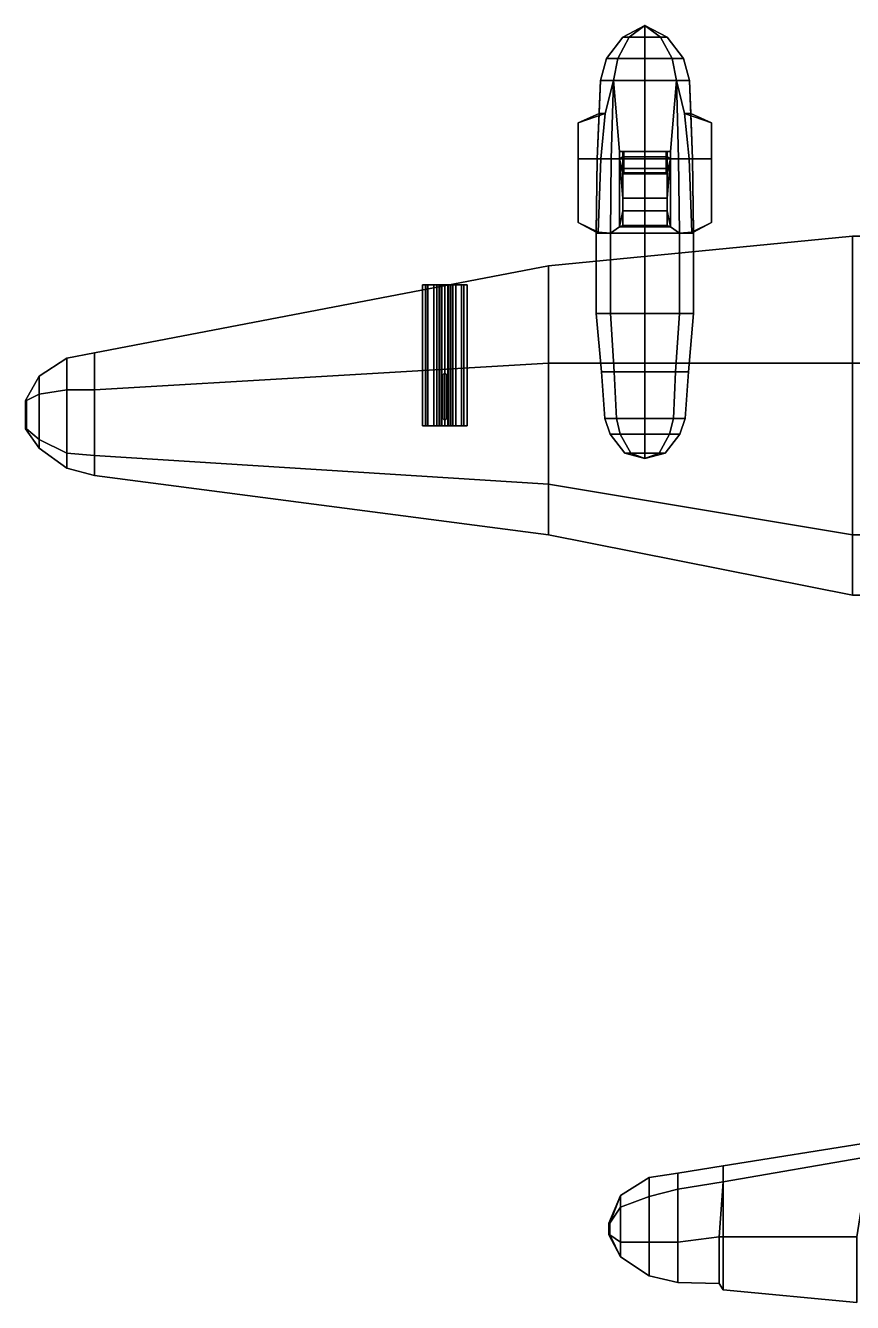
# Model space of a CAD drawing. Header units: millimetres. Extents: x -8.4 to 8.4, y -6.1 to 12.5.
# Drawn here: x -8.38 to -0.57, y -6.1 to 5.96 of the extents above; entities that cross this region are included whole.
import ezdxf

# ---------------------------------------------------------------- set-up
doc = ezdxf.new("R2010")
doc.units = ezdxf.units.MM
for name, color, linetype in [('gun', 1, 'Continuous'), ('propeller', 1, 'Continuous'), ('w2', 6, 'Continuous')]:
    doc.layers.add(name, color=color, linetype=linetype)

msp = doc.modelspace()

# ---------------------------------------------------------------- linework, layer by layer
at = {"layer": 'gun'}
for points in [[(-4.599, 3.51, -0.456), (-4.63, 3.51, -0.53), (-4.63, 2.18, -0.53), (-4.599, 2.18, -0.456)], [(-4.63, 3.51, -0.53), (-4.599, 3.51, -0.604), (-4.599, 2.18, -0.604), (-4.63, 2.18, -0.53)], [(-4.63, 3.51, -0.53), (-4.599, 3.51, -0.456), (-4.579, 3.51, -0.476), (-4.601, 3.51, -0.53)], [(-4.599, 3.51, -0.604), (-4.63, 3.51, -0.53), (-4.601, 3.51, -0.53), (-4.579, 3.51, -0.584)], [(-4.601, 3.51, -0.53), (-4.579, 3.51, -0.476), (-4.579, 2.18, -0.476), (-4.601, 2.18, -0.53)], [(-4.579, 3.51, -0.584), (-4.601, 3.51, -0.53), (-4.601, 2.18, -0.53), (-4.579, 2.18, -0.584)], [(-4.525, 3.51, -0.425), (-4.599, 3.51, -0.456), (-4.599, 2.18, -0.456), (-4.525, 2.18, -0.425)], [(-4.599, 3.51, -0.604), (-4.525, 3.51, -0.635), (-4.525, 2.18, -0.635), (-4.599, 2.18, -0.604)], [(-4.599, 3.51, -0.456), (-4.525, 3.51, -0.425), (-4.525, 3.51, -0.454), (-4.579, 3.51, -0.476)], [(-4.525, 3.51, -0.635), (-4.599, 3.51, -0.604), (-4.579, 3.51, -0.584), (-4.525, 3.51, -0.606)], [(-4.579, 3.51, -0.476), (-4.525, 3.51, -0.454), (-4.525, 2.18, -0.454), (-4.579, 2.18, -0.476)], [(-4.525, 3.51, -0.606), (-4.579, 3.51, -0.584), (-4.579, 2.18, -0.584), (-4.525, 2.18, -0.606)], [(-4.525, 3.51, -0.454), (-4.471, 3.51, -0.476), (-4.471, 2.18, -0.476), (-4.525, 2.18, -0.454)], [(-4.471, 3.51, -0.584), (-4.525, 3.51, -0.606), (-4.525, 2.18, -0.606), (-4.471, 2.18, -0.584)], [(-4.451, 3.51, -0.456), (-4.525, 3.51, -0.425), (-4.525, 2.18, -0.425), (-4.451, 2.18, -0.456)], [(-4.525, 3.51, -0.635), (-4.451, 3.51, -0.604), (-4.451, 2.18, -0.604), (-4.525, 2.18, -0.635)], [(-4.451, 3.51, -0.604), (-4.525, 3.51, -0.635), (-4.525, 3.51, -0.606), (-4.471, 3.51, -0.584)], [(-4.525, 3.51, -0.425), (-4.451, 3.51, -0.456), (-4.471, 3.51, -0.476), (-4.525, 3.51, -0.454)], [(-4.494, 3.51, -0.626), (-4.525, 3.51, -0.7), (-4.525, 2.18, -0.7), (-4.494, 2.18, -0.626)], [(-4.525, 3.51, -0.7), (-4.494, 3.51, -0.774), (-4.494, 2.18, -0.774), (-4.525, 2.18, -0.7)], [(-4.494, 3.51, -0.774), (-4.525, 3.51, -0.7), (-4.496, 3.51, -0.7), (-4.474, 3.51, -0.754)], [(-4.525, 3.51, -0.7), (-4.494, 3.51, -0.626), (-4.474, 3.51, -0.646), (-4.496, 3.51, -0.7)], [(-4.496, 3.51, -0.7), (-4.474, 3.51, -0.646), (-4.474, 2.18, -0.646), (-4.496, 2.18, -0.7)], [(-4.474, 3.51, -0.754), (-4.496, 3.51, -0.7), (-4.496, 2.18, -0.7), (-4.474, 2.18, -0.754)], [(-4.42, 3.51, -0.595), (-4.494, 3.51, -0.626), (-4.494, 2.18, -0.626), (-4.42, 2.18, -0.595)], [(-4.494, 3.51, -0.774), (-4.42, 3.51, -0.805), (-4.42, 2.18, -0.805), (-4.494, 2.18, -0.774)], [(-4.42, 3.51, -0.805), (-4.494, 3.51, -0.774), (-4.474, 3.51, -0.754), (-4.42, 3.51, -0.776)], [(-4.494, 3.51, -0.626), (-4.42, 3.51, -0.595), (-4.42, 3.51, -0.624), (-4.474, 3.51, -0.646)], [(-4.474, 3.51, -0.646), (-4.42, 3.51, -0.624), (-4.42, 2.18, -0.624), (-4.474, 2.18, -0.646)], [(-4.42, 3.51, -0.776), (-4.474, 3.51, -0.754), (-4.474, 2.18, -0.754), (-4.42, 2.18, -0.776)], [(-4.471, 3.51, -0.476), (-4.449, 3.51, -0.53), (-4.449, 2.18, -0.53), (-4.471, 2.18, -0.476)], [(-4.449, 3.51, -0.53), (-4.471, 3.51, -0.584), (-4.471, 2.18, -0.584), (-4.449, 2.18, -0.53)], [(-4.42, 3.51, -0.53), (-4.451, 3.51, -0.604), (-4.471, 3.51, -0.584), (-4.449, 3.51, -0.53)], [(-4.451, 3.51, -0.456), (-4.42, 3.51, -0.53), (-4.449, 3.51, -0.53), (-4.471, 3.51, -0.476)], [(-4.42, 3.51, -0.53), (-4.451, 3.51, -0.456), (-4.451, 2.18, -0.456), (-4.42, 2.18, -0.53)], [(-4.451, 3.51, -0.604), (-4.42, 3.51, -0.53), (-4.42, 2.18, -0.53), (-4.451, 2.18, -0.604)], [(-4.42, 3.51, -0.53), (-4.389, 3.51, -0.456), (-4.369, 3.51, -0.476), (-4.391, 3.51, -0.53)], [(-4.389, 3.51, -0.604), (-4.42, 3.51, -0.53), (-4.391, 3.51, -0.53), (-4.369, 3.51, -0.584)], [(-4.42, 3.51, -0.53), (-4.389, 3.51, -0.604), (-4.389, 2.18, -0.604), (-4.42, 2.18, -0.53)], [(-4.389, 3.51, -0.456), (-4.42, 3.51, -0.53), (-4.42, 2.18, -0.53), (-4.389, 2.18, -0.456)], [(-4.42, 3.51, -0.624), (-4.366, 3.51, -0.646), (-4.366, 2.18, -0.646), (-4.42, 2.18, -0.624)], [(-4.366, 3.51, -0.754), (-4.42, 3.51, -0.776), (-4.42, 2.18, -0.776), (-4.366, 2.18, -0.754)], [(-4.346, 3.51, -0.626), (-4.42, 3.51, -0.595), (-4.42, 2.18, -0.595), (-4.346, 2.18, -0.626)], [(-4.42, 3.51, -0.805), (-4.346, 3.51, -0.774), (-4.346, 2.18, -0.774), (-4.42, 2.18, -0.805)], [(-4.42, 3.51, -0.595), (-4.346, 3.51, -0.626), (-4.366, 3.51, -0.646), (-4.42, 3.51, -0.624)], [(-4.346, 3.51, -0.774), (-4.42, 3.51, -0.805), (-4.42, 3.51, -0.776), (-4.366, 3.51, -0.754)], [(-4.369, 3.51, -0.584), (-4.391, 3.51, -0.53), (-4.391, 2.18, -0.53), (-4.369, 2.18, -0.584)], [(-4.391, 3.51, -0.53), (-4.369, 3.51, -0.476), (-4.369, 2.18, -0.476), (-4.391, 2.18, -0.53)], [(-4.389, 3.51, -0.456), (-4.315, 3.51, -0.425), (-4.315, 3.51, -0.454), (-4.369, 3.51, -0.476)], [(-4.315, 3.51, -0.635), (-4.389, 3.51, -0.604), (-4.369, 3.51, -0.584), (-4.315, 3.51, -0.606)], [(-4.389, 3.51, -0.604), (-4.315, 3.51, -0.635), (-4.315, 2.18, -0.635), (-4.389, 2.18, -0.604)], [(-4.315, 3.51, -0.425), (-4.389, 3.51, -0.456), (-4.389, 2.18, -0.456), (-4.315, 2.18, -0.425)], [(-4.315, 3.51, -0.606), (-4.369, 3.51, -0.584), (-4.369, 2.18, -0.584), (-4.315, 2.18, -0.606)], [(-4.369, 3.51, -0.476), (-4.315, 3.51, -0.454), (-4.315, 2.18, -0.454), (-4.369, 2.18, -0.476)], [(-4.366, 3.51, -0.646), (-4.344, 3.51, -0.7), (-4.344, 2.18, -0.7), (-4.366, 2.18, -0.646)], [(-4.344, 3.51, -0.7), (-4.366, 3.51, -0.754), (-4.366, 2.18, -0.754), (-4.344, 2.18, -0.7)], [(-4.346, 3.51, -0.626), (-4.315, 3.51, -0.7), (-4.344, 3.51, -0.7), (-4.366, 3.51, -0.646)], [(-4.315, 3.51, -0.7), (-4.346, 3.51, -0.774), (-4.366, 3.51, -0.754), (-4.344, 3.51, -0.7)], [(-4.315, 3.51, -0.7), (-4.346, 3.51, -0.626), (-4.346, 2.18, -0.626), (-4.315, 2.18, -0.7)], [(-4.346, 3.51, -0.774), (-4.315, 3.51, -0.7), (-4.315, 2.18, -0.7), (-4.346, 2.18, -0.774)], [(-4.241, 3.51, -0.604), (-4.315, 3.51, -0.635), (-4.315, 3.51, -0.606), (-4.261, 3.51, -0.584)], [(-4.315, 3.51, -0.425), (-4.241, 3.51, -0.456), (-4.261, 3.51, -0.476), (-4.315, 3.51, -0.454)], [(-4.315, 3.51, -0.635), (-4.241, 3.51, -0.604), (-4.241, 2.18, -0.604), (-4.315, 2.18, -0.635)], [(-4.241, 3.51, -0.456), (-4.315, 3.51, -0.425), (-4.315, 2.18, -0.425), (-4.241, 2.18, -0.456)], [(-4.261, 3.51, -0.584), (-4.315, 3.51, -0.606), (-4.315, 2.18, -0.606), (-4.261, 2.18, -0.584)], [(-4.315, 3.51, -0.454), (-4.261, 3.51, -0.476), (-4.261, 2.18, -0.476), (-4.315, 2.18, -0.454)], [(-4.21, 3.51, -0.53), (-4.241, 3.51, -0.604), (-4.261, 3.51, -0.584), (-4.239, 3.51, -0.53)], [(-4.241, 3.51, -0.456), (-4.21, 3.51, -0.53), (-4.239, 3.51, -0.53), (-4.261, 3.51, -0.476)], [(-4.239, 3.51, -0.53), (-4.261, 3.51, -0.584), (-4.261, 2.18, -0.584), (-4.239, 2.18, -0.53)], [(-4.261, 3.51, -0.476), (-4.239, 3.51, -0.53), (-4.239, 2.18, -0.53), (-4.261, 2.18, -0.476)], [(-4.241, 3.51, -0.604), (-4.21, 3.51, -0.53), (-4.21, 2.18, -0.53), (-4.241, 2.18, -0.604)], [(-4.21, 3.51, -0.53), (-4.241, 3.51, -0.456), (-4.241, 2.18, -0.456), (-4.21, 2.18, -0.53)], [(-4.42, 2.68, -0.53), (-4.44, 2.66, -0.53), (-4.44, 2.66, -0.32), (-4.42, 2.68, -0.32)], [(-4.44, 2.66, -0.53), (-4.44, 2.25, -0.53), (-4.44, 2.25, -0.32), (-4.44, 2.66, -0.32)], [(-4.4, 2.66, -0.53), (-4.42, 2.68, -0.53), (-4.42, 2.68, -0.32), (-4.4, 2.66, -0.32)], [(-4.4, 2.25, -0.53), (-4.4, 2.66, -0.53), (-4.4, 2.66, -0.32), (-4.4, 2.25, -0.32)], [(-4.599, 2.18, -0.456), (-4.63, 2.18, -0.53), (-4.601, 2.18, -0.53), (-4.579, 2.18, -0.476)], [(-4.63, 2.18, -0.53), (-4.599, 2.18, -0.604), (-4.579, 2.18, -0.584), (-4.601, 2.18, -0.53)], [(-4.525, 2.18, -0.425), (-4.599, 2.18, -0.456), (-4.579, 2.18, -0.476), (-4.525, 2.18, -0.454)], [(-4.599, 2.18, -0.604), (-4.525, 2.18, -0.635), (-4.525, 2.18, -0.606), (-4.579, 2.18, -0.584)], [(-4.525, 2.18, -0.635), (-4.451, 2.18, -0.604), (-4.471, 2.18, -0.584), (-4.525, 2.18, -0.606)], [(-4.451, 2.18, -0.456), (-4.525, 2.18, -0.425), (-4.525, 2.18, -0.454), (-4.471, 2.18, -0.476)], [(-4.494, 2.18, -0.626), (-4.525, 2.18, -0.7), (-4.496, 2.18, -0.7), (-4.474, 2.18, -0.646)], [(-4.525, 2.18, -0.7), (-4.494, 2.18, -0.774), (-4.474, 2.18, -0.754), (-4.496, 2.18, -0.7)], [(-4.42, 2.18, -0.595), (-4.494, 2.18, -0.626), (-4.474, 2.18, -0.646), (-4.42, 2.18, -0.624)], [(-4.494, 2.18, -0.774), (-4.42, 2.18, -0.805), (-4.42, 2.18, -0.776), (-4.474, 2.18, -0.754)], [(-4.451, 2.18, -0.604), (-4.42, 2.18, -0.53), (-4.449, 2.18, -0.53), (-4.471, 2.18, -0.584)], [(-4.42, 2.18, -0.53), (-4.451, 2.18, -0.456), (-4.471, 2.18, -0.476), (-4.449, 2.18, -0.53)], [(-4.44, 2.25, -0.53), (-4.42, 2.23, -0.53), (-4.42, 2.23, -0.32), (-4.44, 2.25, -0.32)], [(-4.42, 2.23, -0.53), (-4.4, 2.25, -0.53), (-4.4, 2.25, -0.32), (-4.42, 2.23, -0.32)], [(-4.42, 2.18, -0.53), (-4.389, 2.18, -0.604), (-4.369, 2.18, -0.584), (-4.391, 2.18, -0.53)], [(-4.389, 2.18, -0.456), (-4.42, 2.18, -0.53), (-4.391, 2.18, -0.53), (-4.369, 2.18, -0.476)], [(-4.42, 2.18, -0.805), (-4.346, 2.18, -0.774), (-4.366, 2.18, -0.754), (-4.42, 2.18, -0.776)], [(-4.346, 2.18, -0.626), (-4.42, 2.18, -0.595), (-4.42, 2.18, -0.624), (-4.366, 2.18, -0.646)], [(-4.389, 2.18, -0.604), (-4.315, 2.18, -0.635), (-4.315, 2.18, -0.606), (-4.369, 2.18, -0.584)], [(-4.315, 2.18, -0.425), (-4.389, 2.18, -0.456), (-4.369, 2.18, -0.476), (-4.315, 2.18, -0.454)], [(-4.346, 2.18, -0.774), (-4.315, 2.18, -0.7), (-4.344, 2.18, -0.7), (-4.366, 2.18, -0.754)], [(-4.315, 2.18, -0.7), (-4.346, 2.18, -0.626), (-4.366, 2.18, -0.646), (-4.344, 2.18, -0.7)], [(-4.241, 2.18, -0.456), (-4.315, 2.18, -0.425), (-4.315, 2.18, -0.454), (-4.261, 2.18, -0.476)], [(-4.315, 2.18, -0.635), (-4.241, 2.18, -0.604), (-4.261, 2.18, -0.584), (-4.315, 2.18, -0.606)], [(-4.21, 2.18, -0.53), (-4.241, 2.18, -0.456), (-4.261, 2.18, -0.476), (-4.239, 2.18, -0.53)], [(-4.241, 2.18, -0.604), (-4.21, 2.18, -0.53), (-4.239, 2.18, -0.53), (-4.261, 2.18, -0.584)]]:
    msp.add_3dface(points, dxfattribs=at)
at = {"layer": 'propeller'}
for points in [[(-2.53, 5.96, -0.43), (-2.678, 5.85, -0.578), (-2.74, 5.85, -0.43), (-2.53, 5.96, -0.43)], [(-2.53, 5.96, -0.43), (-2.74, 5.85, -0.43), (-2.678, 5.85, -0.282), (-2.53, 5.96, -0.43)], [(-2.53, 5.96, -0.43), (-2.53, 5.85, -0.64), (-2.678, 5.85, -0.578), (-2.53, 5.96, -0.43)], [(-2.53, 5.96, -0.43), (-2.678, 5.85, -0.282), (-2.53, 5.85, -0.22), (-2.53, 5.96, -0.43)], [(-2.53, 5.96, -0.43), (-2.382, 5.85, -0.578), (-2.53, 5.85, -0.64), (-2.53, 5.96, -0.43)], [(-2.53, 5.96, -0.43), (-2.32, 5.85, -0.43), (-2.382, 5.85, -0.578), (-2.53, 5.96, -0.43)], [(-2.53, 5.96, -0.43), (-2.382, 5.85, -0.282), (-2.32, 5.85, -0.43), (-2.53, 5.96, -0.43)], [(-2.53, 5.96, -0.43), (-2.53, 5.85, -0.22), (-2.382, 5.85, -0.282), (-2.53, 5.96, -0.43)], [(-2.678, 5.85, -0.578), (-2.787, 5.65, -0.687), (-2.894, 5.65, -0.43), (-2.74, 5.85, -0.43)], [(-2.74, 5.85, -0.43), (-2.894, 5.65, -0.43), (-2.787, 5.65, -0.173), (-2.678, 5.85, -0.282)], [(-2.53, 5.85, -0.64), (-2.53, 5.65, -0.794), (-2.787, 5.65, -0.687), (-2.678, 5.85, -0.578)], [(-2.678, 5.85, -0.282), (-2.787, 5.65, -0.173), (-2.53, 5.65, -0.066), (-2.53, 5.85, -0.22)], [(-2.382, 5.85, -0.578), (-2.273, 5.65, -0.687), (-2.53, 5.65, -0.794), (-2.53, 5.85, -0.64)], [(-2.53, 5.85, -0.22), (-2.53, 5.65, -0.066), (-2.273, 5.65, -0.173), (-2.382, 5.85, -0.282)], [(-2.32, 5.85, -0.43), (-2.166, 5.65, -0.43), (-2.273, 5.65, -0.687), (-2.382, 5.85, -0.578)], [(-2.382, 5.85, -0.282), (-2.273, 5.65, -0.173), (-2.166, 5.65, -0.43), (-2.32, 5.85, -0.43)], [(-2.787, 5.65, -0.687), (-2.827, 5.44, -0.727), (-2.95, 5.44, -0.43), (-2.894, 5.65, -0.43)], [(-2.894, 5.65, -0.43), (-2.95, 5.44, -0.43), (-2.827, 5.44, -0.133), (-2.787, 5.65, -0.173)], [(-2.53, 5.65, -0.794), (-2.53, 5.44, -0.85), (-2.827, 5.44, -0.727), (-2.787, 5.65, -0.687)], [(-2.787, 5.65, -0.173), (-2.827, 5.44, -0.133), (-2.53, 5.44, -0.01), (-2.53, 5.65, -0.066)], [(-2.273, 5.65, -0.687), (-2.233, 5.44, -0.727), (-2.53, 5.44, -0.85), (-2.53, 5.65, -0.794)], [(-2.53, 5.65, -0.066), (-2.53, 5.44, -0.01), (-2.233, 5.44, -0.133), (-2.273, 5.65, -0.173)], [(-2.166, 5.65, -0.43), (-2.11, 5.44, -0.43), (-2.233, 5.44, -0.727), (-2.273, 5.65, -0.687)], [(-2.273, 5.65, -0.173), (-2.233, 5.44, -0.133), (-2.11, 5.44, -0.43), (-2.166, 5.65, -0.43)]]:
    msp.add_3dface(points, dxfattribs=at)
at = {"layer": 'w2'}
for points in [[(-2.95, 5.44, -0.43), (-2.95, 5.44, -0.43), (-2.98, 4.7, -0.3), (-2.963, 5.13, -0.44)], [(-2.95, 5.44, -0.43), (-2.827, 5.44, -0.133), (-2.848, 4.7, 0.018), (-2.98, 4.7, -0.3)], [(-2.827, 5.44, -0.727), (-2.95, 5.44, -0.43), (-2.963, 5.13, -0.472), (-2.905, 5.13, -0.61)], [(-2.95, 5.44, -0.43), (-2.95, 5.44, -0.43), (-2.963, 5.13, -0.44), (-2.963, 5.13, -0.472)], [(-2.827, 5.44, -0.727), (-2.905, 5.13, -0.61), (-2.947, 4.7, -0.61), (-2.848, 4.7, -0.848)], [(-2.77, 4.77, -0.868), (-2.827, 5.44, -0.727), (-2.848, 4.7, -0.848), (-2.77, 4.7, -0.881)], [(-2.827, 5.44, -0.133), (-2.53, 5.44, -0.01), (-2.53, 4.7, 0.15), (-2.848, 4.7, 0.018)], [(-2.53, 5.44, -0.85), (-2.827, 5.44, -0.727), (-2.77, 4.77, -0.868), (-2.53, 4.77, -0.968)], [(-2.233, 5.44, -0.727), (-2.53, 5.44, -0.85), (-2.53, 4.77, -0.968), (-2.29, 4.77, -0.868)], [(-2.53, 5.44, -0.01), (-2.233, 5.44, -0.133), (-2.212, 4.7, 0.018), (-2.53, 4.7, 0.15)], [(-2.233, 5.44, -0.727), (-2.29, 4.77, -0.868), (-2.29, 4.7, -0.881), (-2.212, 4.7, -0.848)], [(-2.155, 5.13, -0.61), (-2.233, 5.44, -0.727), (-2.212, 4.7, -0.848), (-2.113, 4.7, -0.61)], [(-2.11, 5.44, -0.43), (-2.233, 5.44, -0.727), (-2.155, 5.13, -0.61), (-2.097, 5.13, -0.472)], [(-2.233, 5.44, -0.133), (-2.11, 5.44, -0.43), (-2.08, 4.7, -0.3), (-2.212, 4.7, 0.018)], [(-2.11, 5.44, -0.43), (-2.097, 5.13, -0.44), (-2.08, 4.7, -0.3), (-2.11, 5.44, -0.43)], [(-2.11, 5.44, -0.43), (-2.11, 5.44, -0.43), (-2.097, 5.13, -0.472), (-2.097, 5.13, -0.44)], [(-3.16, 5.04, -0.44), (-3.16, 5.04, -0.44), (-2.963, 5.13, -0.472), (-2.963, 5.13, -0.44)], [(-3.16, 5.04, -0.44), (-3.16, 5.04, -0.61), (-2.905, 5.13, -0.61), (-2.963, 5.13, -0.472)], [(-2.963, 5.13, -0.44), (-2.98, 4.7, -0.44), (-3.16, 4.7, -0.44), (-3.16, 5.04, -0.44)], [(-3.16, 5.04, -0.61), (-3.16, 4.7, -0.61), (-2.947, 4.7, -0.61), (-2.905, 5.13, -0.61)], [(-2.963, 5.13, -0.44), (-2.963, 5.13, -0.44), (-2.98, 4.7, -0.3), (-2.98, 4.7, -0.44)], [(-2.097, 5.13, -0.472), (-2.155, 5.13, -0.61), (-1.9, 5.04, -0.61), (-1.9, 5.04, -0.44)], [(-2.155, 5.13, -0.61), (-2.113, 4.7, -0.61), (-1.9, 4.7, -0.61), (-1.9, 5.04, -0.61)], [(-2.097, 5.13, -0.44), (-2.08, 4.7, -0.44), (-2.08, 4.7, -0.3), (-2.097, 5.13, -0.44)], [(-2.097, 5.13, -0.44), (-2.097, 5.13, -0.472), (-1.9, 5.04, -0.44)], [(-1.9, 5.04, -0.44), (-1.9, 4.7, -0.44), (-2.08, 4.7, -0.44), (-2.097, 5.13, -0.44)], [(-3.16, 4.7, -0.44), (-3.16, 4.7, -0.61), (-3.16, 5.04, -0.61), (-3.16, 5.04, -0.44)], [(-1.9, 5.04, -0.61), (-1.9, 4.7, -0.61), (-1.9, 4.7, -0.44), (-1.9, 5.04, -0.44)], [(-2.53, 4.77, -0.968), (-2.77, 4.77, -0.868), (-2.77, 4.77, -0.9), (-2.74, 4.77, -0.97)], [(-2.74, 4.77, -0.97), (-2.77, 4.77, -0.9), (-2.77, 4.7, -1.09), (-2.74, 4.72, -1.12)], [(-2.77, 4.77, -0.9), (-2.77, 4.77, -0.868), (-2.77, 4.7, -0.88), (-2.77, 4.7, -1.09)], [(-2.74, 4.72, -1.12), (-2.77, 4.7, -1.09), (-2.77, 4.7, -1.09), (-2.74, 4.57, -1.13)], [(-2.53, 4.77, -0.968), (-2.53, 4.77, -0.968), (-2.74, 4.77, -0.97), (-2.32, 4.77, -0.97)], [(-2.73, 4.77, -0.97), (-2.74, 4.77, -0.97), (-2.74, 4.72, -1.12), (-2.73, 4.72, -1.12)], [(-2.32, 4.72, -1.12), (-2.74, 4.72, -1.12), (-2.74, 4.57, -1.13), (-2.32, 4.57, -1.13)], [(-2.33, 4.77, -0.97), (-2.73, 4.77, -0.97), (-2.73, 4.61, -0.97), (-2.33, 4.61, -0.97)], [(-2.73, 4.61, -0.97), (-2.73, 4.77, -0.97), (-2.73, 4.72, -1.12), (-2.73, 4.56, -1.12)], [(-2.33, 4.56, -1.12), (-2.73, 4.56, -1.12), (-2.73, 4.72, -1.12), (-2.33, 4.72, -1.12)], [(-2.32, 4.77, -0.97), (-2.29, 4.77, -0.9), (-2.29, 4.77, -0.868), (-2.53, 4.77, -0.968)], [(-2.33, 4.77, -0.97), (-2.33, 4.61, -0.97), (-2.33, 4.56, -1.12), (-2.33, 4.72, -1.12)], [(-2.32, 4.77, -0.97), (-2.33, 4.77, -0.97), (-2.33, 4.72, -1.12), (-2.32, 4.72, -1.12)], [(-2.29, 4.77, -0.9), (-2.32, 4.77, -0.97), (-2.32, 4.72, -1.12), (-2.29, 4.7, -1.09)], [(-2.29, 4.7, -1.09), (-2.32, 4.72, -1.12), (-2.32, 4.57, -1.13), (-2.29, 4.7, -1.09)], [(-2.29, 4.7, -1.09), (-2.29, 4.7, -0.88), (-2.29, 4.77, -0.868), (-2.29, 4.77, -0.9)], [(-3.16, 4.1, -0.44), (-3.16, 4.1, -0.61), (-3.16, 4.7, -0.61), (-3.16, 4.7, -0.44)], [(-2.98, 4.7, -0.44), (-2.99, 4.01, -0.44), (-3.16, 4.1, -0.44), (-3.16, 4.7, -0.44)], [(-3.16, 4.7, -0.61), (-3.16, 4.1, -0.61), (-2.973, 4.01, -0.61), (-2.947, 4.7, -0.61)], [(-2.98, 4.7, -0.44), (-2.98, 4.7, -0.3), (-2.99, 4, -0.26), (-2.99, 4.01, -0.44)], [(-2.98, 4.7, -0.3), (-2.848, 4.7, 0.018), (-2.855, 4, 0.065), (-2.99, 4, -0.26)], [(-2.848, 4.7, -0.848), (-2.947, 4.7, -0.61), (-2.973, 4.01, -0.61), (-2.855, 4, -0.895)], [(-2.77, 4.7, -0.881), (-2.848, 4.7, -0.848), (-2.855, 4, -0.895), (-2.77, 4.06, -0.926)], [(-2.848, 4.7, 0.018), (-2.53, 4.7, 0.15), (-2.53, 4, 0.2), (-2.855, 4, 0.065)], [(-2.74, 4.57, -1.13), (-2.77, 4.7, -1.09), (-2.77, 4.7, -1.09), (-2.74, 4.33, -1.13)], [(-2.74, 4.33, -1.13), (-2.77, 4.7, -1.09), (-2.77, 4.06, -1.02), (-2.74, 4.21, -1.11)], [(-2.77, 4.7, -1.09), (-2.77, 4.7, -0.88), (-2.77, 4.06, -0.926), (-2.77, 4.06, -1.02)], [(-2.33, 4.61, -0.97), (-2.73, 4.61, -0.97), (-2.73, 4.56, -1.12), (-2.33, 4.56, -1.12)], [(-2.53, 4.7, 0.15), (-2.212, 4.7, 0.018), (-2.205, 4, 0.065), (-2.53, 4, 0.2)], [(-2.29, 4.7, -1.09), (-2.32, 4.57, -1.13), (-2.32, 4.33, -1.13), (-2.29, 4.7, -1.09)], [(-2.29, 4.7, -1.09), (-2.32, 4.33, -1.13), (-2.32, 4.21, -1.11), (-2.29, 4.06, -1.02)], [(-2.212, 4.7, -0.847), (-2.29, 4.7, -0.88), (-2.29, 4.06, -0.926), (-2.205, 4, -0.895)], [(-2.29, 4.06, -1.02), (-2.29, 4.06, -0.926), (-2.29, 4.7, -0.88), (-2.29, 4.7, -1.09)], [(-2.113, 4.7, -0.61), (-2.212, 4.7, -0.848), (-2.205, 4, -0.895), (-2.087, 4.01, -0.61)], [(-2.212, 4.7, 0.018), (-2.08, 4.7, -0.3), (-2.07, 4, -0.26), (-2.205, 4, 0.065)], [(-2.113, 4.7, -0.61), (-2.087, 4.01, -0.61), (-1.9, 4.1, -0.61), (-1.9, 4.7, -0.61)], [(-1.9, 4.7, -0.44), (-1.9, 4.1, -0.44), (-2.07, 4.01, -0.44), (-2.08, 4.7, -0.44)], [(-2.08, 4.7, -0.3), (-2.08, 4.7, -0.44), (-2.07, 4.01, -0.44), (-2.07, 4, -0.26)], [(-1.9, 4.7, -0.61), (-1.9, 4.1, -0.61), (-1.9, 4.1, -0.44), (-1.9, 4.7, -0.44)], [(-2.32, 4.57, -1.13), (-2.74, 4.57, -1.13), (-2.74, 4.33, -1.13), (-2.32, 4.33, -1.13)], [(-2.32, 4.33, -1.13), (-2.74, 4.33, -1.13), (-2.74, 4.21, -1.11), (-2.32, 4.21, -1.11)], [(-2.74, 4.21, -1.11), (-2.74, 4.21, -1.11), (-2.77, 4.06, -1.02), (-2.74, 4.07, -1.04)], [(-2.32, 4.21, -1.11), (-2.74, 4.21, -1.11), (-2.74, 4.07, -1.04), (-2.32, 4.07, -1.04)], [(-2.32, 4.21, -1.11), (-2.32, 4.21, -1.11), (-2.32, 4.07, -1.04), (-2.29, 4.06, -1.02)], [(-2.99, 4.01, -0.569), (-2.973, 4.01, -0.61), (-3.16, 4.1, -0.61)], [(-2.99, 4.01, -0.44), (-2.99, 4.01, -0.569), (-3.16, 4.1, -0.61), (-3.16, 4.1, -0.44)], [(-2.973, 4.01, -0.61), (-2.99, 4.01, -0.569), (-2.99, 4, -0.57), (-2.855, 4, -0.895)], [(-2.99, 4, -0.26), (-2.99, 4, -0.57), (-2.99, 4.01, -0.569), (-2.99, 4.01, -0.44)], [(-2.855, 4, -0.895), (-2.99, 4, -0.57), (-2.99, 3.24, -0.57), (-2.855, 3.24, -0.895)], [(-2.99, 4, -0.57), (-2.99, 4, -0.26), (-2.99, 3.24, -0.26), (-2.99, 3.24, -0.57)], [(-2.99, 4, -0.26), (-2.855, 4, 0.065), (-2.855, 3.24, 0.065), (-2.99, 3.24, -0.26)], [(-2.53, 4.06, -1.026), (-2.77, 4.06, -0.926), (-2.855, 4, -0.895), (-2.53, 4, -1.03)], [(-2.53, 4, -1.03), (-2.855, 4, -0.895), (-2.855, 3.24, -0.895), (-2.53, 3.24, -1.03)], [(-2.855, 4, 0.065), (-2.53, 4, 0.2), (-2.53, 3.24, 0.2), (-2.855, 3.24, 0.065)], [(-2.74, 4.07, -1.04), (-2.77, 4.06, -1.02), (-2.53, 4.06, -1.026)], [(-2.77, 4.06, -1.02), (-2.77, 4.06, -0.926), (-2.53, 4.06, -1.026)], [(-2.32, 4.07, -1.04), (-2.74, 4.07, -1.04), (-2.53, 4.06, -1.026)], [(-2.32, 4.07, -1.04), (-2.53, 4.06, -1.026), (-2.29, 4.06, -1.02)], [(-2.53, 4.06, -1.026), (-2.29, 4.06, -0.926), (-2.29, 4.06, -1.02)], [(-2.29, 4.06, -0.926), (-2.53, 4.06, -1.026), (-2.53, 4, -1.03), (-2.205, 4, -0.895)], [(-2.205, 4, -0.895), (-2.53, 4, -1.03), (-2.53, 3.24, -1.03), (-2.205, 3.24, -0.895)], [(-2.53, 4, 0.2), (-2.205, 4, 0.065), (-2.205, 3.24, 0.065), (-2.53, 3.24, 0.2)], [(-2.07, 4.01, -0.569), (-2.087, 4.01, -0.61), (-2.205, 4, -0.895), (-2.07, 4, -0.57)], [(-2.07, 4, -0.57), (-2.205, 4, -0.895), (-2.205, 3.24, -0.895), (-2.07, 3.24, -0.57)], [(-2.205, 4, 0.065), (-2.07, 4, -0.26), (-2.07, 3.24, -0.26), (-2.205, 3.24, 0.065)], [(-1.9, 4.1, -0.61), (-1.9, 4.1, -0.61), (-2.087, 4.01, -0.61), (-2.07, 4.01, -0.569)], [(-1.9, 4.1, -0.44), (-1.9, 4.1, -0.61), (-2.07, 4.01, -0.569), (-2.07, 4.01, -0.44)], [(-2.07, 4.01, -0.44), (-2.07, 4.01, -0.569), (-2.07, 4, -0.57), (-2.07, 4, -0.26)], [(-2.07, 4, -0.26), (-2.07, 4, -0.57), (-2.07, 3.24, -0.57), (-2.07, 3.24, -0.26)], [(-3.44, 2.77, -0.42), (-0.57, 2.77, -0.72), (-0.57, 3.97, -0.43), (-3.44, 3.69, -0.24)], [(-3.44, 3.69, -0.24), (-0.57, 3.97, -0.43), (-0.57, 2.77, -0.17), (-3.44, 2.77, -0.05)], [(-0.57, 2.77, -0.72), (0, 2.77, -0.72), (0, 3.97, -0.43), (-0.57, 3.97, -0.43)], [(-0.57, 3.97, -0.43), (0, 3.97, -0.43), (0, 2.77, -0.14), (-0.57, 2.77, -0.17)], [(-7.73, 2.52, -0.03), (-3.44, 2.77, -0.42), (-3.44, 3.69, -0.24), (-7.73, 2.87, 0.04)], [(-7.73, 2.87, 0.04), (-3.44, 3.69, -0.24), (-3.44, 2.77, -0.05), (-7.73, 2.52, 0.13)], [(-2.855, 3.24, -0.895), (-2.99, 3.24, -0.57), (-2.94, 2.69, -0.53), (-2.82, 2.69, -0.82)], [(-2.99, 3.24, -0.57), (-2.99, 3.24, -0.26), (-2.94, 2.69, -0.24), (-2.94, 2.69, -0.53)], [(-2.99, 3.24, -0.26), (-2.855, 3.24, 0.065), (-2.82, 2.69, 0.05), (-2.94, 2.69, -0.24)], [(-2.53, 3.24, -1.03), (-2.855, 3.24, -0.895), (-2.82, 2.69, -0.82), (-2.53, 2.69, -0.94)], [(-2.855, 3.24, 0.065), (-2.53, 3.24, 0.2), (-2.53, 2.69, 0.17), (-2.82, 2.69, 0.05)], [(-2.205, 3.24, -0.895), (-2.53, 3.24, -1.03), (-2.53, 2.69, -0.94), (-2.24, 2.69, -0.82)], [(-2.53, 3.24, 0.2), (-2.205, 3.24, 0.065), (-2.24, 2.69, 0.05), (-2.53, 2.69, 0.17)], [(-2.07, 3.24, -0.57), (-2.205, 3.24, -0.895), (-2.24, 2.69, -0.82), (-2.12, 2.69, -0.53)], [(-2.205, 3.24, 0.065), (-2.07, 3.24, -0.26), (-2.12, 2.69, -0.24), (-2.24, 2.69, 0.05)], [(-2.07, 3.24, -0.26), (-2.07, 3.24, -0.57), (-2.12, 2.69, -0.53), (-2.12, 2.69, -0.24)], [(-8.25, 2.48, 0.03), (-7.99, 2.52, -0.01), (-7.99, 2.82, 0.06), (-8.25, 2.65, 0.08)], [(-8.25, 2.65, 0.08), (-7.99, 2.82, 0.06), (-7.99, 2.52, 0.13), (-8.25, 2.48, 0.13)], [(-7.99, 2.52, -0.01), (-7.73, 2.52, -0.03), (-7.73, 2.87, 0.04), (-7.99, 2.82, 0.06)], [(-7.99, 2.82, 0.06), (-7.73, 2.87, 0.04), (-7.73, 2.52, 0.13), (-7.99, 2.52, 0.13)], [(-7.73, 1.9, -0.03), (-3.44, 1.63, -0.42), (-3.44, 2.77, -0.42), (-7.73, 2.52, -0.03)], [(-3.44, 2.77, -0.05), (-3.44, 1.63, -0.05), (-7.73, 1.9, 0.13), (-7.73, 2.52, 0.13)], [(-3.44, 1.63, -0.42), (-0.57, 1.15, -0.72), (-0.57, 2.77, -0.72), (-3.44, 2.77, -0.42)], [(-0.57, 2.77, -0.17), (-0.57, 1.15, -0.17), (-3.44, 1.63, -0.05), (-3.44, 2.77, -0.05)], [(-2.82, 2.69, -0.82), (-2.94, 2.69, -0.53), (-2.91, 2.25, -0.43), (-2.799, 2.25, -0.699)], [(-2.94, 2.69, -0.53), (-2.94, 2.69, -0.24), (-2.91, 2.25, -0.43)], [(-2.94, 2.69, -0.24), (-2.82, 2.69, 0.05), (-2.799, 2.25, -0.161), (-2.91, 2.25, -0.43)], [(-2.53, 2.69, -0.94), (-2.82, 2.69, -0.82), (-2.799, 2.25, -0.699), (-2.53, 2.25, -0.81)], [(-2.82, 2.69, 0.05), (-2.53, 2.69, 0.17), (-2.53, 2.25, -0.05), (-2.799, 2.25, -0.161)], [(-2.24, 2.69, -0.82), (-2.53, 2.69, -0.94), (-2.53, 2.25, -0.81), (-2.261, 2.25, -0.699)], [(-2.53, 2.69, 0.17), (-2.24, 2.69, 0.05), (-2.261, 2.25, -0.161), (-2.53, 2.25, -0.05)], [(-2.12, 2.69, -0.53), (-2.24, 2.69, -0.82), (-2.261, 2.25, -0.699), (-2.15, 2.25, -0.43)], [(-2.24, 2.69, 0.05), (-2.12, 2.69, -0.24), (-2.15, 2.25, -0.43), (-2.261, 2.25, -0.161)], [(-2.12, 2.69, -0.24), (-2.12, 2.69, -0.53), (-2.15, 2.25, -0.43)], [(-0.57, 1.15, -0.72), (0, 1.15, -0.72), (0, 2.77, -0.72), (-0.57, 2.77, -0.72)], [(0, 2.77, -0.14), (0, 1.15, -0.14), (-0.57, 1.15, -0.17), (-0.57, 2.77, -0.17)], [(-8.37, 2.42, 0.06), (-8.25, 2.48, 0.03), (-8.25, 2.65, 0.08), (-8.38, 2.42, 0.09)], [(-8.38, 2.42, 0.09), (-8.25, 2.65, 0.08), (-8.25, 2.48, 0.13), (-8.37, 2.42, 0.13)], [(-8.38, 2.42, 0.09), (-8.38, 2.15, 0.09), (-8.37, 2.15, 0.06), (-8.37, 2.42, 0.06)], [(-8.37, 2.42, 0.13), (-8.37, 2.15, 0.13), (-8.38, 2.15, 0.09), (-8.38, 2.42, 0.09)], [(-8.37, 2.15, 0.06), (-8.25, 2.05, 0.03), (-8.25, 2.48, 0.03), (-8.37, 2.42, 0.06)], [(-8.25, 2.48, 0.13), (-8.25, 2.05, 0.13), (-8.37, 2.15, 0.13), (-8.37, 2.42, 0.13)], [(-8.25, 2.05, 0.03), (-7.99, 1.92, -0.01), (-7.99, 2.52, -0.01), (-8.25, 2.48, 0.03)], [(-7.99, 2.52, 0.13), (-7.99, 1.92, 0.13), (-8.25, 2.05, 0.13), (-8.25, 2.48, 0.13)], [(-7.99, 1.92, -0.01), (-7.73, 1.9, -0.03), (-7.73, 2.52, -0.03), (-7.99, 2.52, -0.01)], [(-7.73, 2.52, 0.13), (-7.73, 1.9, 0.13), (-7.99, 1.92, 0.13), (-7.99, 2.52, 0.13)], [(-2.763, 2.1, -0.663), (-2.799, 2.25, -0.699), (-2.91, 2.25, -0.43), (-2.859, 2.1, -0.43)], [(-2.859, 2.1, -0.43), (-2.91, 2.25, -0.43), (-2.799, 2.25, -0.161), (-2.763, 2.1, -0.197)], [(-2.53, 2.1, -0.759), (-2.53, 2.25, -0.81), (-2.799, 2.25, -0.699), (-2.763, 2.1, -0.663)], [(-2.763, 2.1, -0.197), (-2.799, 2.25, -0.161), (-2.53, 2.25, -0.05), (-2.53, 2.1, -0.101)], [(-2.297, 2.1, -0.663), (-2.261, 2.25, -0.699), (-2.53, 2.25, -0.81), (-2.53, 2.1, -0.759)], [(-2.53, 2.1, -0.101), (-2.53, 2.25, -0.05), (-2.261, 2.25, -0.161), (-2.297, 2.1, -0.197)], [(-2.201, 2.1, -0.43), (-2.15, 2.25, -0.43), (-2.261, 2.25, -0.699), (-2.297, 2.1, -0.663)], [(-2.297, 2.1, -0.197), (-2.261, 2.25, -0.161), (-2.15, 2.25, -0.43), (-2.201, 2.1, -0.43)], [(-8.38, 2.15, 0.09), (-8.25, 1.97, 0.08), (-8.25, 2.05, 0.03), (-8.37, 2.15, 0.06)], [(-8.37, 2.15, 0.13), (-8.25, 2.05, 0.13), (-8.25, 1.97, 0.08), (-8.38, 2.15, 0.09)], [(-2.664, 1.921, -0.564), (-2.763, 2.1, -0.663), (-2.859, 2.1, -0.43), (-2.72, 1.921, -0.43)], [(-2.72, 1.921, -0.43), (-2.859, 2.1, -0.43), (-2.763, 2.1, -0.197), (-2.664, 1.921, -0.296)], [(-2.53, 1.921, -0.62), (-2.53, 2.1, -0.759), (-2.763, 2.1, -0.663), (-2.664, 1.921, -0.564)], [(-2.664, 1.921, -0.296), (-2.763, 2.1, -0.197), (-2.53, 2.1, -0.101), (-2.53, 1.921, -0.24)], [(-2.396, 1.921, -0.564), (-2.297, 2.1, -0.663), (-2.53, 2.1, -0.759), (-2.53, 1.921, -0.62)], [(-2.53, 1.921, -0.24), (-2.53, 2.1, -0.101), (-2.297, 2.1, -0.197), (-2.396, 1.921, -0.296)], [(-2.34, 1.921, -0.43), (-2.201, 2.1, -0.43), (-2.297, 2.1, -0.663), (-2.396, 1.921, -0.564)], [(-2.396, 1.921, -0.296), (-2.297, 2.1, -0.197), (-2.201, 2.1, -0.43), (-2.34, 1.921, -0.43)], [(-8.25, 1.97, 0.08), (-7.99, 1.78, 0.06), (-7.99, 1.92, -0.01), (-8.25, 2.05, 0.03)], [(-8.25, 2.05, 0.13), (-7.99, 1.92, 0.13), (-7.99, 1.78, 0.06), (-8.25, 1.97, 0.08)], [(-7.99, 1.78, 0.06), (-7.73, 1.71, 0.04), (-7.73, 1.9, -0.03), (-7.99, 1.92, -0.01)], [(-7.99, 1.92, 0.13), (-7.73, 1.9, 0.13), (-7.73, 1.71, 0.04), (-7.99, 1.78, 0.06)], [(-7.73, 1.71, 0.04), (-3.44, 1.15, -0.24), (-3.44, 1.63, -0.42), (-7.73, 1.9, -0.03)], [(-7.73, 1.9, 0.13), (-3.44, 1.63, -0.05), (-3.44, 1.15, -0.24), (-7.73, 1.71, 0.04)], [(-2.53, 1.87, -0.43), (-2.72, 1.921, -0.43), (-2.664, 1.921, -0.296), (-2.53, 1.87, -0.43)], [(-2.53, 1.87, -0.43), (-2.664, 1.921, -0.564), (-2.72, 1.921, -0.43), (-2.53, 1.87, -0.43)], [(-2.53, 1.87, -0.43), (-2.53, 1.921, -0.62), (-2.664, 1.921, -0.564), (-2.53, 1.87, -0.43)], [(-2.53, 1.87, -0.43), (-2.664, 1.921, -0.296), (-2.53, 1.921, -0.24), (-2.53, 1.87, -0.43)], [(-2.53, 1.87, -0.43), (-2.396, 1.921, -0.564), (-2.53, 1.921, -0.62), (-2.53, 1.87, -0.43)], [(-2.53, 1.87, -0.43), (-2.396, 1.921, -0.296), (-2.34, 1.921, -0.43), (-2.53, 1.87, -0.43)], [(-2.53, 1.87, -0.43), (-2.53, 1.921, -0.24), (-2.396, 1.921, -0.296), (-2.53, 1.87, -0.43)], [(-2.53, 1.87, -0.43), (-2.34, 1.921, -0.43), (-2.396, 1.921, -0.564), (-2.53, 1.87, -0.43)], [(-3.44, 1.15, -0.24), (-0.57, 0.58, -0.43), (-0.57, 1.15, -0.72), (-3.44, 1.63, -0.42)], [(-3.44, 1.63, -0.05), (-0.57, 1.15, -0.17), (-0.57, 0.58, -0.43), (-3.44, 1.15, -0.24)], [(-0.57, 0.58, -0.43), (0, 0.58, -0.43), (0, 1.15, -0.72), (-0.57, 1.15, -0.72)], [(-0.57, 1.15, -0.17), (0, 1.15, -0.14), (0, 0.58, -0.43), (-0.57, 0.58, -0.43)], [(-1.79, -4.96, 0.19), (-0.41, -4.72, 0.19), (-0.41, -4.59, 0.27), (-1.79, -4.81, 0.27)], [(-1.79, -4.81, 0.27), (-0.41, -4.59, 0.27), (-0.41, -4.72, 0.35), (-1.79, -4.96, 0.34)], [(-2.22, -5.03, 0.19), (-1.79, -4.96, 0.19), (-1.79, -4.81, 0.27), (-2.22, -4.88, 0.27)], [(-2.22, -4.88, 0.27), (-1.79, -4.81, 0.27), (-1.79, -4.96, 0.34), (-2.22, -5.03, 0.34)], [(-1.79, -5.48, 0.19), (-0.53, -5.48, 0.19), (-0.41, -4.72, 0.19), (-1.79, -4.96, 0.19)], [(-0.41, -4.72, 0.35), (-0.53, -5.48, 0.35), (-1.79, -5.48, 0.34), (-1.79, -4.96, 0.34)], [(-2.76, -5.2, 0.22), (-2.49, -5.1, 0.19), (-2.49, -4.92, 0.27), (-2.76, -5.09, 0.27)], [(-2.76, -5.09, 0.27), (-2.49, -4.92, 0.27), (-2.49, -5.1, 0.34), (-2.76, -5.2, 0.32)], [(-2.49, -5.1, 0.19), (-2.22, -5.03, 0.19), (-2.22, -4.88, 0.27), (-2.49, -4.92, 0.27)], [(-2.49, -4.92, 0.27), (-2.22, -4.88, 0.27), (-2.22, -5.03, 0.34), (-2.49, -5.1, 0.34)], [(-2.49, -5.53, 0.19), (-2.22, -5.53, 0.19), (-2.22, -5.03, 0.19), (-2.49, -5.1, 0.19)], [(-2.22, -5.03, 0.34), (-2.22, -5.53, 0.34), (-2.49, -5.53, 0.34), (-2.49, -5.1, 0.34)], [(-2.22, -5.53, 0.19), (-1.83, -5.48, 0.19), (-1.79, -4.96, 0.19), (-2.22, -5.03, 0.19)], [(-1.79, -4.96, 0.34), (-1.83, -5.48, 0.34), (-2.22, -5.53, 0.34), (-2.22, -5.03, 0.34)], [(-1.83, -5.48, 0.19), (-1.79, -5.48, 0.19), (-1.79, -4.96, 0.19)], [(-1.79, -4.96, 0.34), (-1.79, -5.48, 0.34), (-1.83, -5.48, 0.34), (-1.79, -4.96, 0.34)], [(-2.76, -5.09, 0.27), (-2.87, -5.35, 0.27), (-2.86, -5.35, 0.24), (-2.76, -5.09, 0.27)], [(-2.76, -5.09, 0.27), (-2.86, -5.35, 0.3), (-2.87, -5.35, 0.27), (-2.76, -5.09, 0.27)], [(-2.86, -5.35, 0.24), (-2.76, -5.2, 0.22), (-2.76, -5.09, 0.27), (-2.86, -5.35, 0.24)], [(-2.86, -5.35, 0.3), (-2.76, -5.09, 0.27), (-2.76, -5.2, 0.32), (-2.86, -5.35, 0.3)], [(-2.76, -5.53, 0.22), (-2.49, -5.53, 0.19), (-2.49, -5.1, 0.19), (-2.76, -5.2, 0.22)], [(-2.49, -5.1, 0.34), (-2.49, -5.53, 0.34), (-2.76, -5.53, 0.32), (-2.76, -5.2, 0.32)], [(-2.86, -5.46, 0.24), (-2.76, -5.53, 0.22), (-2.76, -5.2, 0.22), (-2.86, -5.35, 0.24)], [(-2.76, -5.2, 0.32), (-2.76, -5.53, 0.32), (-2.86, -5.46, 0.3), (-2.86, -5.35, 0.3)], [(-2.87, -5.35, 0.27), (-2.87, -5.46, 0.27), (-2.86, -5.46, 0.24), (-2.86, -5.35, 0.24)], [(-2.86, -5.35, 0.3), (-2.86, -5.46, 0.3), (-2.87, -5.46, 0.27), (-2.87, -5.35, 0.27)], [(-2.87, -5.46, 0.27), (-2.76, -5.67, 0.27), (-2.76, -5.67, 0.27), (-2.86, -5.46, 0.24)], [(-2.86, -5.46, 0.3), (-2.76, -5.67, 0.27), (-2.76, -5.67, 0.27), (-2.87, -5.46, 0.27)], [(-2.76, -5.67, 0.27), (-2.76, -5.67, 0.27), (-2.76, -5.53, 0.22), (-2.86, -5.46, 0.24)], [(-2.86, -5.46, 0.3), (-2.76, -5.53, 0.32), (-2.76, -5.67, 0.27)], [(-2.76, -5.67, 0.27), (-2.49, -5.85, 0.27), (-2.49, -5.53, 0.19), (-2.76, -5.53, 0.22)], [(-2.76, -5.53, 0.32), (-2.49, -5.53, 0.34), (-2.49, -5.85, 0.27), (-2.76, -5.67, 0.27)], [(-2.49, -5.85, 0.27), (-2.22, -5.91, 0.27), (-2.22, -5.53, 0.19), (-2.49, -5.53, 0.19)], [(-2.49, -5.53, 0.34), (-2.22, -5.53, 0.34), (-2.22, -5.91, 0.27), (-2.49, -5.85, 0.27)], [(-2.22, -5.91, 0.27), (-1.83, -5.92, 0.27), (-1.83, -5.48, 0.19), (-2.22, -5.53, 0.19)], [(-2.22, -5.53, 0.34), (-1.83, -5.48, 0.34), (-1.83, -5.92, 0.27), (-2.22, -5.91, 0.27)], [(-1.83, -5.92, 0.27), (-1.79, -5.98, 0.27), (-1.79, -5.48, 0.19), (-1.83, -5.48, 0.19)], [(-1.83, -5.48, 0.34), (-1.79, -5.48, 0.34), (-1.79, -5.98, 0.27), (-1.83, -5.92, 0.27)], [(-1.79, -5.98, 0.27), (-0.53, -6.1, 0.27), (-0.53, -5.48, 0.19), (-1.79, -5.48, 0.19)], [(-1.79, -5.48, 0.34), (-0.53, -5.48, 0.35), (-0.53, -6.1, 0.27), (-1.79, -5.98, 0.27)]]:
    msp.add_3dface(points, dxfattribs=at)

doc.saveas('drawing.dxf')
